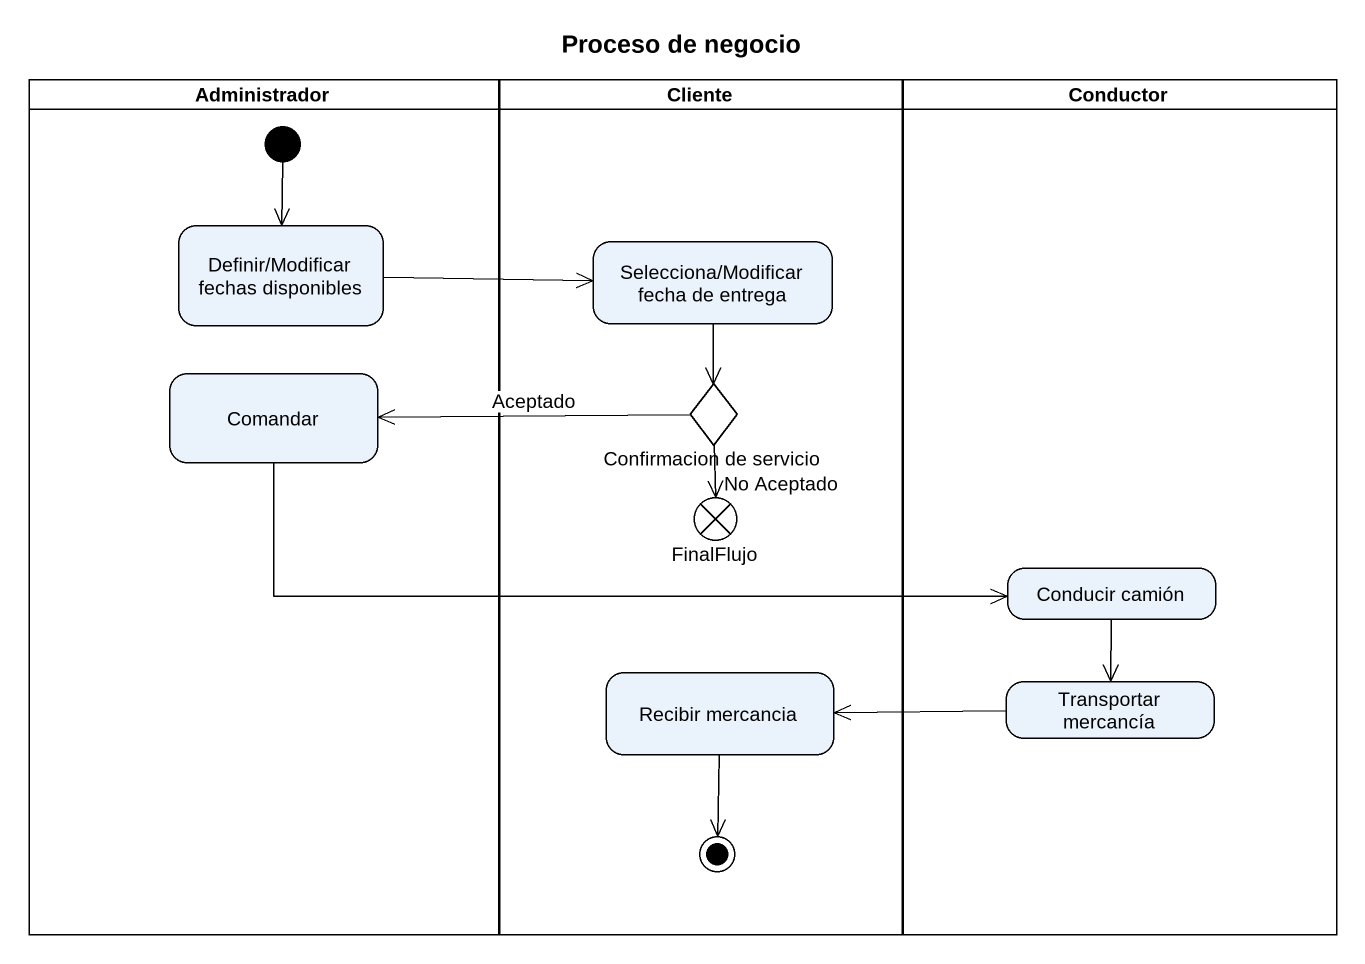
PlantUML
@startuml
title Proceso de negocio
hide empty description
state Administrador <<partition>> {
  state "Definir/Modificar fechas disponibles" as Definir_Modificar_fechas
  state Comandar
  [*] --> Definir_Modificar_fechas
}
state Cliente <<partition>> {
  state "Selecciona/Modificar fecha de entrega" as Selecciona_Modificar_fecha
  state "Confirmacion de servicio" as Confirmacion_de_servicio <<choice>>
  state FinalFlujo <<end>>
  state "Recibir mercancia" as Recibir_mercancia
  Recibir_mercancia --> [*]
}
state Conductor <<partition>> {
  state "Conducir camión" as Conducir_camión
  state "Transportar mercancía" as Transportar_mercancía
}
Definir_Modificar_fechas -right-> Selecciona_Modificar_fecha
Selecciona_Modificar_fecha --> Confirmacion_de_servicio
Comandar -right-> Conducir_camión
Confirmacion_de_servicio -left-> Comandar : Aceptado
Confirmacion_de_servicio --> FinalFlujo : No Aceptado
Conducir_camión --> Transportar_mercancía
Transportar_mercancía -left-> Recibir_mercancia
@enduml
